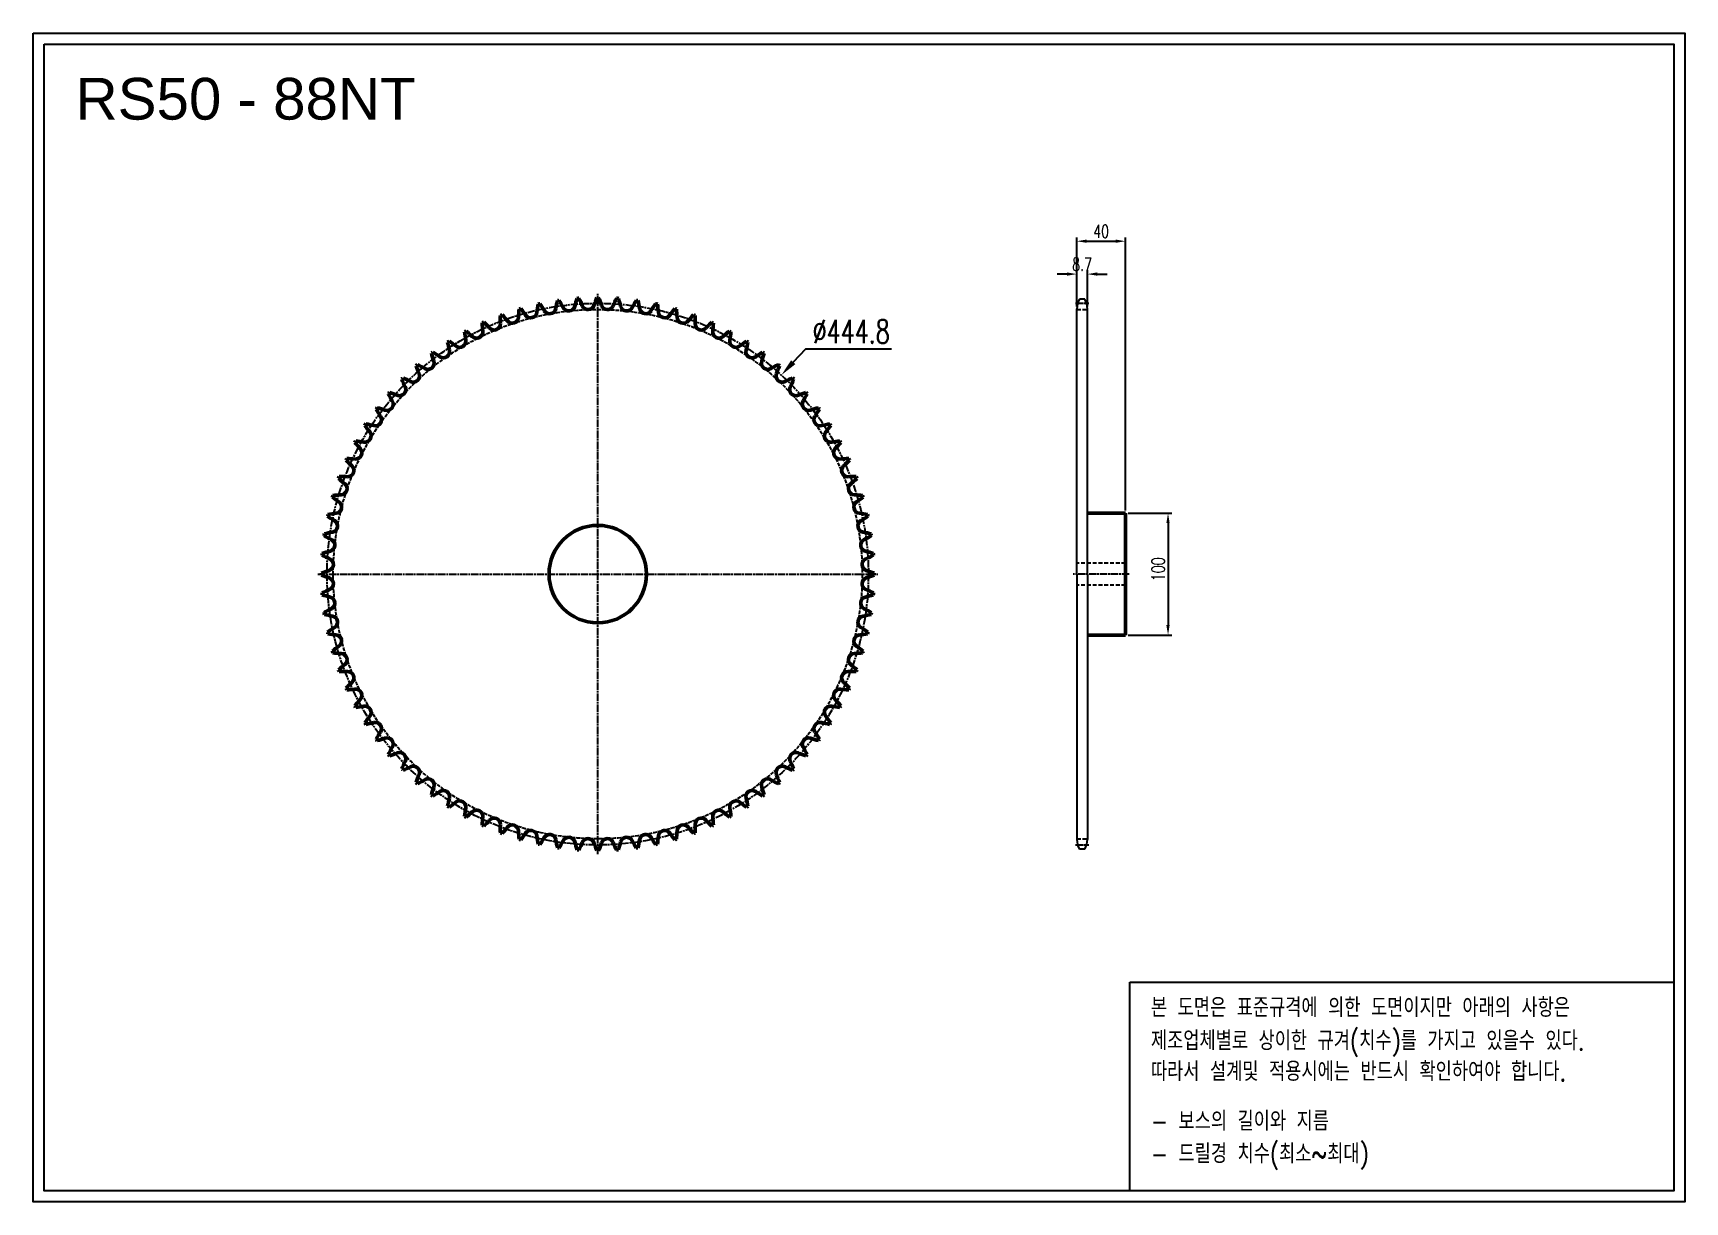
# Model space of a CAD drawing. Header units: millimetres. Extents: x 15018 to 16375, y 4739 to 5699.
import ezdxf

# ---------------------------------------------------------------- set-up
doc = ezdxf.new("R2010")
doc.units = ezdxf.units.MM
for name, pattern in [('AM_ISO02W050', [7.5, 6, -1.5]), ('AM_ISO02W050x2', [3.75, 3, -0.75]), ('AM_ISO08W050', [18, 12, -1.5, 3, -1.5]), ('AM_ISO08W050x2', [9, 6, -0.75, 1.5, -0.75]), ('HIDDEN', [9.525, 6.35, -3.175])]:
    doc.linetypes.add(name, pattern=pattern)
for name, color, linetype, lineweight in [('20', 7, 'Continuous', 50), ('21', 6, 'AM_ISO02W050', 25), ('22', 30, 'AM_ISO08W050', 25), ('23', 40, 'AM_ISO08W050', 25), ('VIS', 7, 'Continuous', 50)]:
    doc.layers.add(name, color=color, linetype=linetype, lineweight=lineweight)
doc.layers.add('HL', color=2, linetype='HIDDEN')
doc.layers.add('S-DIM', color=7, linetype='Continuous')
doc.styles.add('HAN', font='ROMANS.shx', dxfattribs={"width": 0.7, "bigfont": 'whgtxt.shx'})
doc.styles.add('HSG', font='SIMPLEX.shx', dxfattribs={"width": 0.7, "bigfont": 'HSG.shx'})
doc.styles.get("Standard").update_dxf_attribs({"font": 'arial.ttf'})
doc.dimstyles.new('APP23', dxfattribs={"dimscale": 4.5, "dimtxt": 2.4, "dimasz": 1.8, "dimexe": 0.7, "dimexo": 0.5, "dimgap": 0.6, "dimtad": 1, "dimtoh": 1, "dimdec": 1, "dimrnd": 0.01, "dimzin": 9, "dimdsep": 46, "dimtxsty": 'HSG', "dimcen": 0, "dimclrd": 1, "dimclre": 1, "dimclrt": 256, "dimazin": 2, "dimtp": 1, "dimtm": 1, "dimtfac": 0.5, "dimtdec": 1, "dimtix": 1, "dimtofl": 0, "dimtmove": 0, "dimatfit": 3, "dimfxl": 0, "dimtvp": 1, "dimtolj": 2, "dimlwd": -1, "dimlwe": -1, "dimarcsym": 0})
doc.dimstyles.new('APP32', dxfattribs={"dimscale": 8, "dimtxt": 2.4, "dimasz": 1.8, "dimexe": 0.7, "dimexo": 0.5, "dimgap": 0.6, "dimtad": 1, "dimtoh": 1, "dimdec": 1, "dimrnd": 0.01, "dimzin": 9, "dimdsep": 46, "dimtxsty": 'HSG', "dimcen": 0, "dimclrd": 1, "dimclre": 1, "dimclrt": 256, "dimazin": 2, "dimtp": 1, "dimtm": 1, "dimtfac": 0.5, "dimtdec": 1, "dimtofl": 0, "dimtmove": 0, "dimatfit": 3, "dimfxl": 0, "dimtvp": 1, "dimtolj": 2, "dimlwd": -1, "dimlwe": -1, "dimarcsym": 0})

# ---------------------------------------------------------------- blocks, each defined once
blk = doc.blocks.new('*D1')
at = {"layer": 'Defpoints', "color": 0, "transparency": 16777216}
for p in [(15632.8, 5418), (15331.1, 5091.2)]:
    blk.add_point(p, dxfattribs=at)
at = {"layer": 'S-DIM', "color": 1, "transparency": 16777216}
for p, q in [((15652.5, 5439.4), (15642.5, 5428.6)), ((15723.2, 5439.4), (15652.5, 5439.4))]:
    blk.add_line(p, q, dxfattribs=at)
blk.add_solid([(15640.8, 5430.2), (15644.3, 5427), (15632.8, 5418)], dxfattribs=at)
at = {"layer": 'S-DIM', "transparency": 16777216, "insert": (15690.2, 5453.8), "char_height": 19.2, "attachment_point": 5, "style": 'HSG'}
blk.add_mtext('\\A2;∅444.8', dxfattribs=at)
blk = doc.blocks.new('*D2')
at = {"layer": 'Defpoints', "color": 0, "transparency": 16777216}
for p in [(15884.2, 5500.9), (15875.5, 5471.9), (15884.2, 5471.9)]:
    blk.add_point(p, dxfattribs=at)
at = {"layer": 'S-DIM', "color": 1, "transparency": 16777216}
for p, q in [((15867.4, 5500.9), (15859.3, 5500.9)), ((15875.5, 5474.2), (15875.5, 5504.1)), ((15884.2, 5474.2), (15884.2, 5504.1)), ((15892.3, 5500.9), (15900.4, 5500.9))]:
    blk.add_line(p, q, dxfattribs=at)
for points in [[(15867.4, 5502.3), (15867.4, 5499.6), (15875.5, 5500.9)], [(15892.3, 5502.3), (15892.3, 5499.6), (15884.2, 5500.9)]]:
    blk.add_solid(points, dxfattribs=at)
at = {"layer": 'S-DIM', "transparency": 16777216, "insert": (15879.9, 5509), "char_height": 10.8, "attachment_point": 5, "style": 'HSG'}
blk.add_mtext('\\A2;8.7', dxfattribs=at)
blk = doc.blocks.new('*D3')
at = {"layer": 'Defpoints', "color": 0, "transparency": 16777216}
for p in [(15915.5, 5527.9), (15875.5, 5471.9), (15915.5, 5304.6)]:
    blk.add_point(p, dxfattribs=at)
at = {"layer": 'S-DIM', "color": 1, "transparency": 16777216}
for p, q in [((15875.5, 5474.2), (15875.5, 5531.1)), ((15883.6, 5527.9), (15907.4, 5527.9)), ((15915.5, 5306.9), (15915.5, 5531.1))]:
    blk.add_line(p, q, dxfattribs=at)
for points in [[(15883.6, 5529.3), (15883.6, 5526.6), (15875.5, 5527.9)], [(15907.4, 5529.3), (15907.4, 5526.6), (15915.5, 5527.9)]]:
    blk.add_solid(points, dxfattribs=at)
at = {"layer": 'S-DIM', "transparency": 16777216, "insert": (15895.5, 5536), "char_height": 10.8, "attachment_point": 5, "style": 'HSG'}
blk.add_mtext('\\A2;40', dxfattribs=at)
blk = doc.blocks.new('*D4')
at = {"layer": 'Defpoints', "color": 0, "transparency": 16777216}
for p in [(15915.5, 5304.6), (15915.5, 5204.6), (15950.5, 5204.6)]:
    blk.add_point(p, dxfattribs=at)
at = {"layer": 'S-DIM', "color": 1, "transparency": 16777216}
for p, q in [((15917.8, 5304.6), (15953.6, 5304.6)), ((15950.5, 5296.5), (15950.5, 5212.7)), ((15917.8, 5204.6), (15953.6, 5204.6))]:
    blk.add_line(p, q, dxfattribs=at)
for points in [[(15949.1, 5296.5), (15951.8, 5296.5), (15950.5, 5304.6)], [(15949.1, 5212.7), (15951.8, 5212.7), (15950.5, 5204.6)]]:
    blk.add_solid(points, dxfattribs=at)
at = {"layer": 'S-DIM', "transparency": 16777216, "insert": (15942.4, 5258.6), "char_height": 10.8, "attachment_point": 5, "rotation": 90, "style": 'HSG'}
blk.add_mtext('\\A2;100', dxfattribs=at)

msp = doc.modelspace()

# ---------------------------------------------------------------- linework, layer by layer
for p, q in [((15875.55, 5254.6), (15875.55, 5472.36)), ((15882.12, 5480.3), (15877.67, 5480.3)), ((15884.25, 5254.6), (15884.25, 5472.36)), ((15875.55, 5254.6), (15875.55, 5036.84)), ((15884.25, 5254.6), (15884.25, 5036.84)), ((15882.12, 5028.9), (15877.67, 5028.9))]:
    msp.add_line(p, q)
for points in [[(15017.96, 5698.81), (16375.18, 5698.81), (16375.18, 4739.16), (15017.96, 4739.16)], [(15027.1, 5689.67), (16366.04, 5689.67), (16366.04, 4748.3), (15027.1, 4748.3)]]:
    msp.add_lwpolyline(points, close=True)
at = {"color": 6}
msp.add_lwpolyline([(15919.14, 4919.51), (16366.04, 4919.51), (16366.04, 4748.3), (15919.14, 4748.3)], close=True, dxfattribs=at)
for centre, start, end in [((15891.42, 5472.36), 150, 180), ((15868.37, 5472.36), 0, 30), ((15891.42, 5036.84), 180, 210), ((15868.37, 5036.84), 330, 0)]:
    msp.add_arc(centre, 15.87, start, end)
at = {"layer": '20'}
msp.add_circle((15481.92, 5254.6), 40, dxfattribs=at)
for centre, radius, start, end in [((15526.46, 5461.44), 109.73, 174.37145, 177.89773), ((15481.92, 5254.6), 227.01, 106.17738, 106.5499), ((15332.63, 5404.53), 109.73, 34.82955, 38.35582), ((15541.1, 5457.74), 109.73, 170.28055, 173.80682), ((15481.92, 5254.6), 227.01, 102.08647, 102.45899), ((15343.71, 5414.8), 109.73, 30.73864, 34.26491), ((15442.43, 5473.5), 5.13, 210.73864, 349.71591), ((15555.44, 5453), 109.73, 166.18964, 169.71591), ((15481.92, 5254.6), 227.01, 97.99556, 98.36808), ((15355.49, 5424.25), 109.73, 26.64773, 30.174), ((15458.15, 5475.76), 5.13, 206.64773, 345.625), ((15569.41, 5447.25), 109.73, 162.09873, 165.625), ((15481.92, 5254.6), 227.01, 93.90465, 94.27717), ((15367.91, 5432.84), 109.73, 22.55682, 26.08309), ((15473.98, 5476.9), 5.13, 202.55682, 341.53409), ((15582.93, 5440.52), 109.73, 158.00782, 161.53409), ((15481.92, 5254.6), 227.01, 89.81374, 90.18626), ((15380.92, 5440.52), 109.73, 18.46591, 21.99218), ((15489.86, 5476.9), 5.13, 198.46591, 337.44318), ((15595.93, 5432.84), 109.73, 153.91691, 157.44318), ((15481.92, 5254.6), 227.01, 85.72283, 86.09535), ((15394.44, 5447.25), 109.73, 14.375, 17.90127), ((15505.7, 5475.76), 5.13, 194.375, 333.35227), ((15608.36, 5424.25), 109.73, 149.826, 153.35227), ((15481.92, 5254.6), 227.01, 81.63192, 82.00444), ((15408.4, 5453), 109.73, 10.28409, 13.81036), ((15521.42, 5473.5), 5.13, 190.28409, 329.26136), ((15620.14, 5414.8), 109.73, 145.73509, 149.26136), ((15481.92, 5254.6), 227.01, 77.54101, 77.91353), ((15422.75, 5457.74), 109.73, 6.19318, 9.71945), ((15631.22, 5404.53), 109.73, 141.64418, 145.17045), ((15481.92, 5254.6), 227.01, 73.4501, 73.82262), ((15437.39, 5461.44), 109.73, 2.10227, 5.62855), ((15481.92, 5254.6), 227.01, 114.35919, 114.73172), ((15496.57, 5465.67), 109.73, 182.55327, 186.07955), ((15312.81, 5381.76), 109.73, 43.01136, 46.53764), ((15396.8, 5460.11), 5.13, 223.01136, 1.98864), ((15511.59, 5464.09), 109.73, 178.46236, 181.98864), ((15481.92, 5254.6), 227.01, 110.26828, 110.64081), ((15322.32, 5393.5), 109.73, 38.92045, 42.44673), ((15411.68, 5465.65), 5.13, 218.92045, 357.89773), ((15426.91, 5470.13), 5.13, 214.82955, 353.80682), ((15536.93, 5470.13), 5.13, 186.19318, 325.17045), ((15552.17, 5465.65), 5.13, 182.10227, 321.07955), ((15641.53, 5393.5), 109.73, 137.55327, 141.07955), ((15481.92, 5254.6), 227.01, 69.35919, 69.73172), ((15452.26, 5464.09), 109.73, 358.01136, 1.53764), ((15567.05, 5460.11), 5.13, 178.01136, 316.98864), ((15651.03, 5381.76), 109.73, 133.46236, 136.98864), ((15481.92, 5254.6), 227.01, 65.26828, 65.64081), ((15467.28, 5465.67), 109.73, 353.92045, 357.44673), ((15481.92, 5254.6), 227.01, 122.54101, 122.91353), ((15466.38, 5465.61), 109.73, 190.73509, 194.26136), ((15296.44, 5356.39), 109.73, 51.19318, 54.71945), ((15368.42, 5445.9), 5.13, 231.19318, 10.17045), ((15481.92, 5254.6), 227.01, 118.4501, 118.82262), ((15481.47, 5466.18), 109.73, 186.64418, 190.17045), ((15304.17, 5369.37), 109.73, 47.10227, 50.62855), ((15382.36, 5453.51), 5.13, 227.10227, 6.07955), ((15581.49, 5453.51), 5.13, 173.92045, 312.89773), ((15659.67, 5369.37), 109.73, 129.37145, 132.89773), ((15481.92, 5254.6), 227.01, 61.17738, 61.5499), ((15595.43, 5445.9), 5.13, 169.82955, 308.80682), ((15482.37, 5466.18), 109.73, 349.82955, 353.35582), ((15667.41, 5356.39), 109.73, 125.28055, 128.80682), ((15497.47, 5465.61), 109.73, 345.73864, 349.26491), ((15481.92, 5254.6), 227.01, 57.08647, 57.45899), ((15342.35, 5427.8), 5.13, 239.375, 18.35227), ((15481.92, 5254.6), 227.01, 126.63192, 127.00444), ((15451.37, 5463.96), 109.73, 194.826, 198.35227), ((15289.65, 5342.9), 109.73, 55.28409, 58.81036), ((15355.06, 5437.31), 5.13, 235.28409, 14.26136), ((15608.78, 5437.31), 5.13, 165.73864, 304.71591), ((15674.2, 5342.9), 109.73, 121.18964, 124.71591), ((15621.5, 5427.8), 5.13, 161.64773, 300.625), ((15512.48, 5463.96), 109.73, 341.64773, 345.174), ((15481.92, 5254.6), 227.01, 52.99556, 53.36808), ((15481.92, 5254.6), 227.01, 134.81374, 135.18626), ((15279.04, 5314.64), 109.73, 63.46591, 66.99218), ((15330.35, 5417.4), 5.13, 243.46591, 22.44318), ((15481.92, 5254.6), 227.01, 130.72283, 131.09535), ((15436.51, 5461.25), 109.73, 198.91691, 202.44318), ((15283.84, 5328.96), 109.73, 59.375, 62.90127), ((15680.01, 5328.96), 109.73, 117.09873, 120.625), ((15633.5, 5417.4), 5.13, 157.55682, 296.53409), ((15527.34, 5461.25), 109.73, 337.55682, 341.08309), ((15481.92, 5254.6), 227.01, 48.90465, 49.27717), ((15684.81, 5314.64), 109.73, 113.00782, 116.53409), ((15481.92, 5254.6), 227.01, 44.81374, 45.18626), ((15481.92, 5254.6), 227.01, 138.90465, 139.27717), ((15407.56, 5452.68), 109.73, 207.09873, 210.625), ((15275.27, 5300.01), 109.73, 67.55682, 71.08309), ((15319.12, 5406.17), 5.13, 247.55682, 26.53409), ((15421.88, 5457.48), 109.73, 203.00782, 206.53409), ((15644.72, 5406.17), 5.13, 153.46591, 292.44318), ((15541.96, 5457.48), 109.73, 333.46591, 336.99218), ((15688.57, 5300.01), 109.73, 108.91691, 112.44318), ((15556.28, 5452.68), 109.73, 329.375, 332.90127), ((15481.92, 5254.6), 227.01, 40.72283, 41.09535), ((15481.92, 5254.6), 227.01, 142.99556, 143.36808), ((15393.62, 5446.87), 109.73, 211.18964, 214.71591), ((15272.56, 5285.16), 109.73, 71.64773, 75.174), ((15308.72, 5394.17), 5.13, 251.64773, 30.625), ((15655.12, 5394.17), 5.13, 149.375, 288.35227), ((15691.29, 5285.16), 109.73, 104.826, 108.35227), ((15570.23, 5446.87), 109.73, 325.28409, 328.81036), ((15481.92, 5254.6), 227.01, 36.63192, 37.00444), ((15481.92, 5254.6), 227.01, 147.08647, 147.45899), ((15380.13, 5440.08), 109.73, 215.28055, 218.80682), ((15270.91, 5270.14), 109.73, 75.73864, 79.26491), ((15299.21, 5381.46), 5.13, 255.73864, 34.71591), ((15664.64, 5381.46), 5.13, 145.28409, 284.26136), ((15692.93, 5270.14), 109.73, 100.73509, 104.26136), ((15583.72, 5440.08), 109.73, 321.19318, 324.71945), ((15481.92, 5254.6), 227.01, 32.54101, 32.91353), ((15481.92, 5254.6), 227.01, 151.17738, 151.5499), ((15367.16, 5432.35), 109.73, 219.37145, 222.89773), ((15270.34, 5255.05), 109.73, 79.82955, 83.35582), ((15290.62, 5368.1), 5.13, 259.82955, 38.80682), ((15673.22, 5368.1), 5.13, 141.19318, 280.17045), ((15693.5, 5255.05), 109.73, 96.64418, 100.17045), ((15596.69, 5432.35), 109.73, 317.10227, 320.62855), ((15481.92, 5254.6), 227.01, 28.4501, 28.82262), ((15481.92, 5254.6), 227.01, 155.26828, 155.64081), ((15354.77, 5423.71), 109.73, 223.46236, 226.98864), ((15270.85, 5239.95), 109.73, 83.92045, 87.44673), ((15283.01, 5354.17), 5.13, 263.92045, 42.89773), ((15680.83, 5354.17), 5.13, 137.10227, 276.07955), ((15693, 5239.95), 109.73, 92.55327, 96.07955), ((15609.08, 5423.71), 109.73, 313.01136, 316.53764), ((15481.92, 5254.6), 227.01, 24.35919, 24.73172), ((15481.92, 5254.6), 227.01, 159.35919, 159.73172), ((15272.43, 5224.93), 109.73, 88.01136, 91.53764), ((15276.42, 5339.72), 5.13, 268.01136, 46.98864), ((15687.43, 5339.72), 5.13, 133.01136, 271.98864), ((15691.41, 5224.93), 109.73, 88.46236, 91.98864), ((15481.92, 5254.6), 227.01, 20.26828, 20.64081), ((15343.03, 5414.21), 109.73, 227.55327, 231.07955), ((15270.87, 5324.85), 5.13, 272.10227, 51.07955), ((15692.98, 5324.85), 5.13, 128.92045, 267.89773), ((15620.82, 5414.21), 109.73, 308.92045, 312.44673), ((15481.92, 5254.6), 227.01, 163.4501, 163.82262), ((15332, 5403.89), 109.73, 231.64418, 235.17045), ((15275.08, 5210.06), 109.73, 92.10227, 95.62855), ((15266.4, 5309.61), 5.13, 276.19318, 55.17045), ((15697.45, 5309.61), 5.13, 124.82955, 263.80682), ((15688.76, 5210.06), 109.73, 84.37145, 87.89773), ((15631.85, 5403.89), 109.73, 304.82955, 308.35582), ((15481.92, 5254.6), 227.01, 16.17738, 16.5499), ((15481.92, 5254.6), 227.01, 167.54101, 167.91353), ((15321.73, 5392.82), 109.73, 235.73509, 239.26136), ((15278.79, 5195.42), 109.73, 96.19318, 99.71945), ((15263.02, 5294.09), 5.13, 280.28409, 59.26136), ((15700.83, 5294.09), 5.13, 120.73864, 259.71591), ((15685.06, 5195.42), 109.73, 80.28055, 83.80682), ((15642.12, 5392.82), 109.73, 300.73864, 304.26491), ((15481.92, 5254.6), 227.01, 12.08647, 12.45899), ((15481.92, 5254.6), 227.01, 171.63192, 172.00444), ((15312.28, 5381.04), 109.73, 239.826, 243.35227), ((15283.53, 5181.08), 109.73, 100.28409, 103.81036), ((15260.76, 5278.38), 5.13, 284.375, 63.35227), ((15703.09, 5278.38), 5.13, 116.64773, 255.625), ((15680.32, 5181.08), 109.73, 76.18964, 79.71591), ((15651.57, 5381.04), 109.73, 296.64773, 300.174), ((15481.92, 5254.6), 227.01, 7.99556, 8.36808), ((15481.92, 5254.6), 227.01, 175.72283, 176.09535), ((15303.69, 5368.61), 109.73, 243.91691, 247.44318), ((15289.28, 5167.11), 109.73, 104.375, 107.90127), ((15259.63, 5262.54), 5.13, 288.46591, 67.44318), ((15704.22, 5262.54), 5.13, 112.55682, 251.53409), ((15674.57, 5167.11), 109.73, 72.09873, 75.625), ((15660.16, 5368.61), 109.73, 292.55682, 296.08309), ((15481.92, 5254.6), 227.01, 3.90465, 4.27717), ((15296.01, 5153.59), 109.73, 108.46591, 111.99218), ((15481.92, 5254.6), 227.01, 179.81374, 180.18626), ((15296.01, 5355.61), 109.73, 248.00782, 251.53409), ((15667.84, 5153.59), 109.73, 68.00782, 71.53409), ((15667.84, 5355.61), 109.73, 288.46591, 291.99218), ((15481.92, 5254.6), 227.01, 359.81374, 0.18626), ((15303.69, 5140.59), 109.73, 112.55682, 116.08309), ((15481.92, 5254.6), 227.01, 183.90465, 184.27717), ((15259.63, 5246.66), 5.13, 292.55682, 71.53409), ((15704.22, 5246.66), 5.13, 108.46591, 247.44318), ((15660.16, 5140.59), 109.73, 63.91691, 67.44318), ((15481.92, 5254.6), 227.01, 355.72283, 356.09535), ((15289.28, 5342.09), 109.73, 252.09873, 255.625), ((15312.28, 5128.16), 109.73, 116.64773, 120.174), ((15260.76, 5230.82), 5.13, 296.64773, 75.625), ((15703.09, 5230.82), 5.13, 104.375, 243.35227), ((15651.57, 5128.16), 109.73, 59.826, 63.35227), ((15674.57, 5342.09), 109.73, 284.375, 287.90127), ((15481.92, 5254.6), 227.01, 187.99556, 188.36808), ((15283.53, 5328.12), 109.73, 256.18964, 259.71591), ((15263.02, 5215.11), 5.13, 300.73864, 79.71591), ((15700.83, 5215.11), 5.13, 100.28409, 239.26136), ((15680.32, 5328.12), 109.73, 280.28409, 283.81036), ((15481.92, 5254.6), 227.01, 351.63192, 352.00444), ((15321.73, 5116.38), 109.73, 120.73864, 124.26491), ((15481.92, 5254.6), 227.01, 192.08647, 192.45899), ((15278.79, 5313.78), 109.73, 260.28055, 263.80682), ((15266.4, 5199.59), 5.13, 304.82955, 83.80682), ((15697.45, 5199.59), 5.13, 96.19318, 235.17045), ((15685.06, 5313.78), 109.73, 276.19318, 279.71945), ((15642.12, 5116.38), 109.73, 55.73509, 59.26136), ((15481.92, 5254.6), 227.01, 347.54101, 347.91353), ((15332, 5105.31), 109.73, 124.82955, 128.35582), ((15481.92, 5254.6), 227.01, 196.17738, 196.5499), ((15275.08, 5299.14), 109.73, 264.37145, 267.89773), ((15270.87, 5184.35), 5.13, 308.92045, 87.89773), ((15692.98, 5184.35), 5.13, 92.10227, 231.07955), ((15688.76, 5299.14), 109.73, 272.10227, 275.62855), ((15631.85, 5105.31), 109.73, 51.64418, 55.17045), ((15481.92, 5254.6), 227.01, 343.4501, 343.82262), ((15343.03, 5094.99), 109.73, 128.92045, 132.44673), ((15481.92, 5254.6), 227.01, 200.26828, 200.64081), ((15272.43, 5284.27), 109.73, 268.46236, 271.98864), ((15276.42, 5169.48), 5.13, 313.01136, 91.98864), ((15687.43, 5169.48), 5.13, 88.01136, 226.98864), ((15691.41, 5284.27), 109.73, 268.01136, 271.53764), ((15620.82, 5094.99), 109.73, 47.55327, 51.07955), ((15481.92, 5254.6), 227.01, 339.35919, 339.73172), ((15354.77, 5085.49), 109.73, 133.01136, 136.53764), ((15481.92, 5254.6), 227.01, 204.35919, 204.73172), ((15270.85, 5269.25), 109.73, 272.55327, 276.07955), ((15283.01, 5155.03), 5.13, 317.10227, 96.07955), ((15680.83, 5155.03), 5.13, 83.92045, 222.89773), ((15693, 5269.25), 109.73, 263.92045, 267.44673), ((15609.08, 5085.49), 109.73, 43.46236, 46.98864), ((15481.92, 5254.6), 227.01, 335.26828, 335.64081), ((15367.16, 5076.85), 109.73, 137.10227, 140.62855), ((15481.92, 5254.6), 227.01, 208.4501, 208.82262), ((15270.34, 5254.15), 109.73, 276.64418, 280.17045), ((15290.62, 5141.1), 5.13, 321.19318, 100.17045), ((15673.22, 5141.1), 5.13, 79.82955, 218.80682), ((15693.5, 5254.15), 109.73, 259.82955, 263.35582), ((15596.69, 5076.85), 109.73, 39.37145, 42.89773), ((15481.92, 5254.6), 227.01, 331.17738, 331.5499), ((15380.13, 5069.12), 109.73, 141.19318, 144.71945), ((15481.92, 5254.6), 227.01, 212.54101, 212.91353), ((15270.91, 5239.06), 109.73, 280.73509, 284.26136), ((15299.21, 5127.74), 5.13, 325.28409, 104.26136), ((15664.64, 5127.74), 5.13, 75.73864, 214.71591), ((15692.93, 5239.06), 109.73, 255.73864, 259.26491), ((15583.72, 5069.12), 109.73, 35.28055, 38.80682), ((15481.92, 5254.6), 227.01, 327.08647, 327.45899), ((15393.62, 5062.33), 109.73, 145.28409, 148.81036), ((15481.92, 5254.6), 227.01, 216.63192, 217.00444), ((15272.56, 5224.04), 109.73, 284.826, 288.35227), ((15308.72, 5115.03), 5.13, 329.375, 108.35227), ((15655.12, 5115.03), 5.13, 71.64773, 210.625), ((15691.29, 5224.04), 109.73, 251.64773, 255.174), ((15570.23, 5062.33), 109.73, 31.18964, 34.71591), ((15481.92, 5254.6), 227.01, 322.99556, 323.36808), ((15407.56, 5056.52), 109.73, 149.375, 152.90127), ((15481.92, 5254.6), 227.01, 220.72283, 221.09535), ((15275.27, 5209.19), 109.73, 288.91691, 292.44318), ((15319.12, 5103.03), 5.13, 333.46591, 112.44318), ((15644.72, 5103.03), 5.13, 67.55682, 206.53409), ((15688.57, 5209.19), 109.73, 247.55682, 251.08309), ((15556.28, 5056.52), 109.73, 27.09873, 30.625), ((15481.92, 5254.6), 227.01, 318.90465, 319.27717), ((15421.88, 5051.72), 109.73, 153.46591, 156.99218), ((15481.92, 5254.6), 227.01, 224.81374, 225.18626), ((15279.04, 5194.56), 109.73, 293.00782, 296.53409), ((15330.35, 5091.8), 5.13, 337.55682, 116.53409), ((15436.51, 5047.95), 109.73, 157.55682, 161.08309), ((15633.5, 5091.8), 5.13, 63.46591, 202.44318), ((15527.34, 5047.95), 109.73, 18.91691, 22.44318), ((15684.81, 5194.56), 109.73, 243.46591, 246.99218), ((15541.96, 5051.72), 109.73, 23.00782, 26.53409), ((15481.92, 5254.6), 227.01, 314.81374, 315.18626), ((15481.92, 5254.6), 227.01, 228.90465, 229.27717), ((15283.84, 5180.24), 109.73, 297.09873, 300.625), ((15342.35, 5081.4), 5.13, 341.64773, 120.625), ((15451.37, 5045.24), 109.73, 161.64773, 165.174), ((15289.65, 5166.3), 109.73, 301.18964, 304.71591), ((15355.06, 5071.89), 5.13, 345.73864, 124.71591), ((15608.78, 5071.89), 5.13, 55.28409, 194.26136), ((15674.2, 5166.3), 109.73, 235.28409, 238.81036), ((15621.5, 5081.4), 5.13, 59.375, 198.35227), ((15512.48, 5045.24), 109.73, 14.826, 18.35227), ((15680.01, 5180.24), 109.73, 239.375, 242.90127), ((15481.92, 5254.6), 227.01, 310.72283, 311.09535), ((15481.92, 5254.6), 227.01, 232.99556, 233.36808), ((15466.38, 5043.59), 109.73, 165.73864, 169.26491), ((15481.92, 5254.6), 227.01, 237.08647, 237.45899), ((15296.44, 5152.81), 109.73, 305.28055, 308.80682), ((15368.42, 5063.3), 5.13, 349.82955, 128.80682), ((15595.43, 5063.3), 5.13, 51.19318, 190.17045), ((15667.41, 5152.81), 109.73, 231.19318, 234.71945), ((15497.47, 5043.59), 109.73, 10.73509, 14.26136), ((15481.92, 5254.6), 227.01, 302.54101, 302.91353), ((15481.92, 5254.6), 227.01, 306.63192, 307.00444), ((15481.47, 5043.02), 109.73, 169.82955, 173.35582), ((15481.92, 5254.6), 227.01, 241.17738, 241.5499), ((15304.17, 5139.83), 109.73, 309.37145, 312.89773), ((15382.36, 5055.69), 5.13, 353.92045, 132.89773), ((15496.57, 5043.53), 109.73, 173.92045, 177.44673), ((15312.81, 5127.44), 109.73, 313.46236, 316.98864), ((15396.8, 5049.09), 5.13, 358.01136, 136.98864), ((15511.59, 5045.11), 109.73, 178.01136, 181.53764), ((15567.05, 5049.09), 5.13, 43.01136, 181.98864), ((15452.26, 5045.11), 109.73, 358.46236, 1.98864), ((15651.03, 5127.44), 109.73, 223.01136, 226.53764), ((15581.49, 5055.69), 5.13, 47.10227, 186.07955), ((15467.28, 5043.53), 109.73, 2.55327, 6.07955), ((15659.67, 5139.83), 109.73, 227.10227, 230.62855), ((15481.92, 5254.6), 227.01, 298.4501, 298.82262), ((15482.37, 5043.02), 109.73, 6.64418, 10.17045), ((15481.92, 5254.6), 227.01, 245.26828, 245.64081), ((15481.92, 5254.6), 227.01, 249.35919, 249.73172), ((15322.32, 5115.7), 109.73, 317.55327, 321.07955), ((15411.68, 5043.55), 5.13, 2.10227, 141.07955), ((15526.46, 5047.76), 109.73, 182.10227, 185.62855), ((15481.92, 5254.6), 227.01, 253.4501, 253.82262), ((15332.63, 5104.67), 109.73, 321.64418, 325.17045), ((15426.91, 5039.07), 5.13, 6.19318, 145.17045), ((15541.1, 5051.46), 109.73, 186.19318, 189.71945), ((15343.71, 5094.4), 109.73, 325.73509, 329.26136), ((15442.43, 5035.7), 5.13, 10.28409, 149.26136), ((15555.44, 5056.2), 109.73, 190.28409, 193.81036), ((15355.49, 5084.95), 109.73, 329.826, 333.35227), ((15458.15, 5033.44), 5.13, 14.375, 153.35227), ((15473.98, 5032.3), 5.13, 18.46591, 157.44318), ((15489.86, 5032.3), 5.13, 22.55682, 161.53409), ((15505.7, 5033.44), 5.13, 26.64773, 165.625), ((15608.36, 5084.95), 109.73, 206.64773, 210.174), ((15408.4, 5056.2), 109.73, 346.18964, 349.71591), ((15521.42, 5035.7), 5.13, 30.73864, 169.71591), ((15620.14, 5094.4), 109.73, 210.73864, 214.26491), ((15422.75, 5051.46), 109.73, 350.28055, 353.80682), ((15536.93, 5039.07), 5.13, 34.82955, 173.80682), ((15631.22, 5104.67), 109.73, 214.82955, 218.35582), ((15481.92, 5254.6), 227.01, 286.17738, 286.5499), ((15437.39, 5047.76), 109.73, 354.37145, 357.89773), ((15552.17, 5043.55), 5.13, 38.92045, 177.89773), ((15641.53, 5115.7), 109.73, 218.92045, 222.44673), ((15481.92, 5254.6), 227.01, 290.26828, 290.64081), ((15481.92, 5254.6), 227.01, 294.35919, 294.73172), ((15481.92, 5254.6), 227.01, 257.54101, 257.91353), ((15481.92, 5254.6), 227.01, 261.63192, 262.00444), ((15569.41, 5061.95), 109.73, 194.375, 197.90127), ((15481.92, 5254.6), 227.01, 265.72283, 266.09535), ((15367.91, 5076.36), 109.73, 333.91691, 337.44318), ((15582.93, 5068.68), 109.73, 198.46591, 201.99218), ((15481.92, 5254.6), 227.01, 269.81374, 270.18626), ((15380.92, 5068.68), 109.73, 338.00782, 341.53409), ((15595.93, 5076.36), 109.73, 202.55682, 206.08309), ((15481.92, 5254.6), 227.01, 273.90465, 274.27717), ((15394.44, 5061.95), 109.73, 342.09873, 345.625), ((15481.92, 5254.6), 227.01, 277.99556, 278.36808), ((15481.92, 5254.6), 227.01, 282.08647, 282.45899)]:
    msp.add_arc(centre, radius, start, end, dxfattribs=at)
at = {"layer": '21', "linetype": 'AM_ISO02W050x2'}
msp.add_circle((15481.92, 5254.6), 217.31, dxfattribs=at)
at = {"layer": '22', "linetype": 'AM_ISO08W050x2'}
for p, q in [((15874.37, 5476.99), (15885.43, 5476.99)), ((15918.58, 5254.6), (15872.52, 5254.6)), ((15874.37, 5032.21), (15885.43, 5032.21))]:
    msp.add_line(p, q, dxfattribs=at)
msp.add_circle((15481.92, 5254.6), 222.39, dxfattribs=at)
at = {"layer": '23', "linetype": 'AM_ISO08W050x2'}
for p, q in [((15481.92, 5024.59), (15481.92, 5484.61)), ((15251.92, 5254.6), (15711.93, 5254.6))]:
    msp.add_line(p, q, dxfattribs=at)
at = {"layer": 'HL', "ltscale": 0.5}
for p, q in [((15875.55, 5471.9), (15884.25, 5471.9)), ((15915.55, 5263.6), (15875.55, 5263.6)), ((15915.55, 5245.6), (15875.55, 5245.6)), ((15875.55, 5037.3), (15884.25, 5037.3))]:
    msp.add_line(p, q, dxfattribs=at)
at = {"layer": 'VIS'}
for p, q in [((15915.55, 5304.6), (15884.25, 5304.6)), ((15915.55, 5304.6), (15915.55, 5204.6)), ((15915.55, 5204.6), (15884.25, 5204.6))]:
    msp.add_line(p, q, dxfattribs=at)

# ---------------------------------------------------------------- texts
msp.add_text('RS50 - 88NT', height=34.2732).set_placement((15052.92, 5627.75))
at = {"color": 6, "style": 'HAN', "width": 0.8}
for s, p in [('본 도면은 표준규격에 의한 도면이지만 아래의 사항은', (15936.42, 4890.97)), ('제조업체별로 상이한 규겨(치수)를 가지고 있을수 있다.', (15936.42, 4863.74)), ('따라서 설계및 적용시에는 반드시 확인하여야 합니다.', (15936.42, 4838.45)), ('- 보스의 길이와 지름', (15936.42, 4797.71)), ('- 드릴경 치수(최소~최대)', (15936.42, 4770.95))]:
    msp.add_text(s, height=15.7132, dxfattribs=at).set_placement(p)

# ---------------------------------------------------------------- dimensions: what is measured, and where the dimension line sits
at = {"layer": 'S-DIM'}
dim = msp.add_linear_dim(base=(15915.55, 5527.9), p1=(15875.55, 5471.9), p2=(15915.55, 5304.6), dimstyle='APP23', dxfattribs=at)
dim.commit()
dim.dimension.update_dxf_attribs({"geometry": '*D3', "text_midpoint": (15895.55, 5536)})
dim = msp.add_linear_dim(base=(15884.25, 5500.9), p1=(15875.55, 5471.9), p2=(15884.25, 5471.9), dimstyle='APP23', dxfattribs=at)
dim.commit()
dim.dimension.update_dxf_attribs({"geometry": '*D2', "text_midpoint": (15879.9, 5500.9), "dimtype": 128})
at = {"layer": 'S-DIM', "color": 3}
dim = msp.add_diameter_dim_2p(p1=(15331.09, 5091.18), p2=(15632.76, 5418.02), dimstyle='APP32', dxfattribs=at)
dim.commit()
dim.dimension.update_dxf_attribs({"geometry": '*D1', "text_midpoint": (15690.23, 5439.38), "dimtype": 131})
at = {"layer": 'S-DIM'}
dim = msp.add_linear_dim(base=(15950.5, 5204.6), p1=(15915.55, 5304.6), p2=(15915.55, 5204.6), angle=90, dimstyle='APP23', dxfattribs=at)
dim.commit()
dim.dimension.update_dxf_attribs({"geometry": '*D4', "text_midpoint": (15950.5, 5258.63), "dimtype": 128})

doc.saveas('drawing.dxf')
